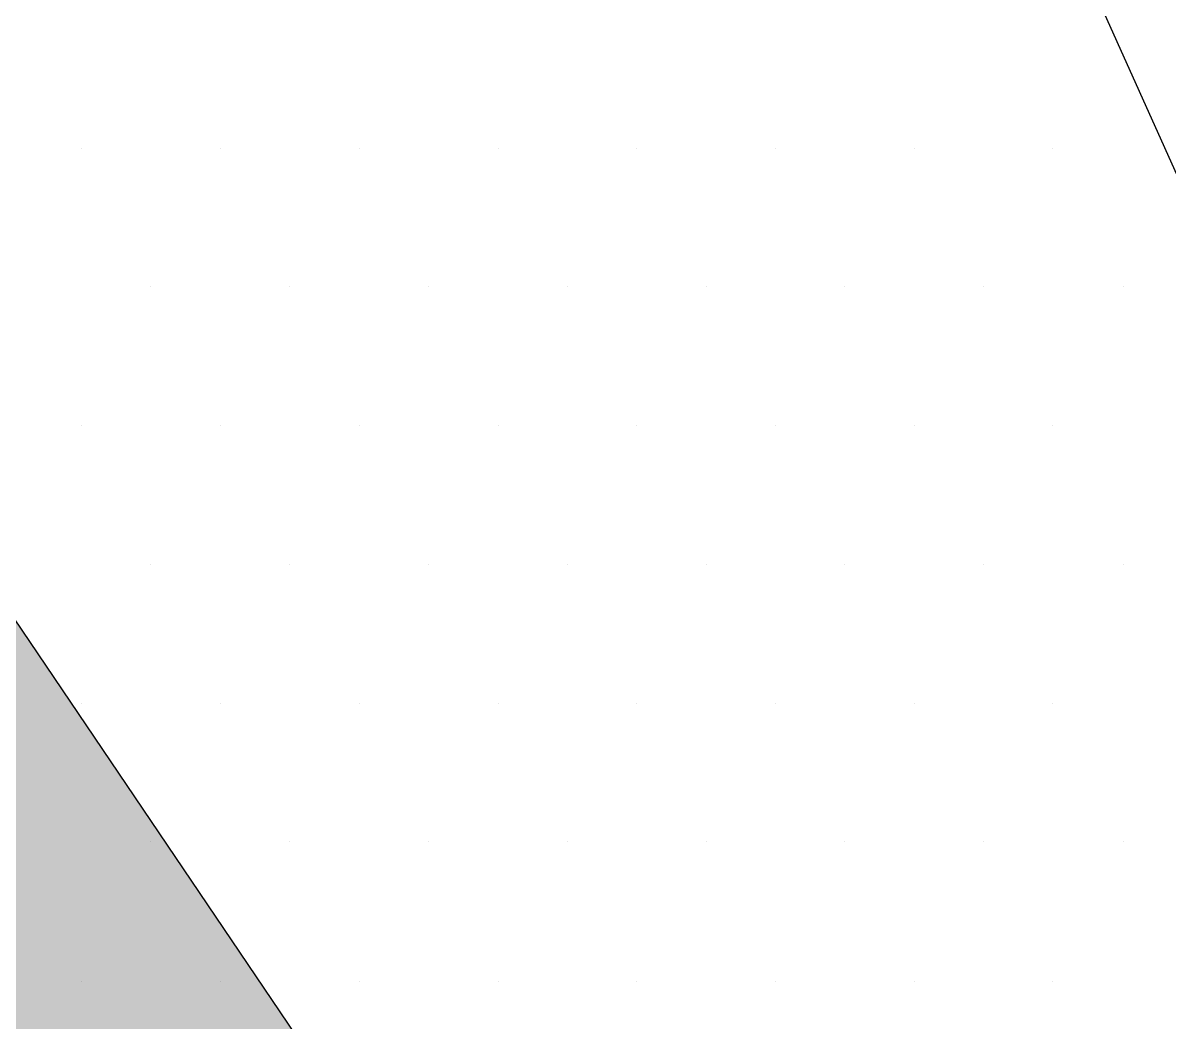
# Model space of a CAD drawing. Header units: metres. Extents: x 9606 to 9900, y 4805 to 4952.
# Drawn here: x 9831.7207 to 9831.8116, y 4847.5688 to 4847.648 of the extents above; entities that cross this region are included whole.
import ezdxf

# ---------------------------------------------------------------- set-up
doc = ezdxf.new("R2010")
doc.units = ezdxf.units.M
doc.header["$LTSCALE"] = 2
doc.linetypes.add('CACHEX2', pattern=[0.75, 0.5, -0.25])
for name, color, linetype in [('CARTOUCHE', 7, 'Continuous'), ('LOGO', 4, 'Continuous'), ('rosace', 7, 'Continuous')]:
    doc.layers.add(name, color=color, linetype=linetype)

# ---------------------------------------------------------------- blocks, each defined once
blk = doc.blocks.new('A$C715108E3')
at = {"layer": 'LOGO', "color": 131}
for p, q in [((-13.09344, 0.61228), (-13.09344, 0.61228)), ((-13.0016, 0.61228), (-13.0016, 0.61228)), ((-12.90977, 0.61228), (-12.90977, 0.61228)), ((-12.81794, 0.61228), (-12.81794, 0.61228)), ((-12.72648, 0.61228), (-12.72648, 0.61228)), ((-12.63465, 0.61228), (-12.63465, 0.61228)), ((-12.54263, 0.61228), (-12.54263, 0.61228)), ((-12.45136, 0.61228), (-12.45136, 0.61228)), ((-13.04733, 0.52101), (-13.04733, 0.52101)), ((-12.95587, 0.52101), (-12.95587, 0.52101)), ((-12.86404, 0.52101), (-12.86404, 0.52101)), ((-12.77221, 0.52101), (-12.77221, 0.52101)), ((-12.68038, 0.52101), (-12.68038, 0.52101)), ((-12.58892, 0.52101), (-12.58892, 0.52101)), ((-12.49709, 0.52101), (-12.49709, 0.52101)), ((-12.40507, 0.52101), (-12.40507, 0.52101)), ((-13.09344, 0.42955), (-13.09344, 0.42955)), ((-13.0016, 0.42955), (-13.0016, 0.42955)), ((-12.90977, 0.42955), (-12.90977, 0.42955)), ((-12.81794, 0.42955), (-12.81794, 0.42955)), ((-12.72648, 0.42955), (-12.72648, 0.42955)), ((-12.63465, 0.42955), (-12.63465, 0.42955)), ((-12.54263, 0.42955), (-12.54263, 0.42955)), ((-12.45136, 0.42955), (-12.45136, 0.42955)), ((-13.04733, 0.33716), (-13.04733, 0.33716)), ((-12.95587, 0.33716), (-12.95587, 0.33716)), ((-12.86404, 0.33716), (-12.86404, 0.33716)), ((-12.77221, 0.33716), (-12.77221, 0.33716)), ((-12.68038, 0.33716), (-12.68038, 0.33716)), ((-12.58892, 0.33716), (-12.58892, 0.33716)), ((-12.49709, 0.33716), (-12.49709, 0.33716)), ((-12.40507, 0.33716), (-12.40507, 0.33716)), ((-13.09344, 0.24589), (-13.09344, 0.24589)), ((-13.0016, 0.24589), (-13.0016, 0.24589)), ((-12.90977, 0.24589), (-12.90977, 0.24589)), ((-12.81794, 0.24589), (-12.81794, 0.24589)), ((-12.72648, 0.24589), (-12.72648, 0.24589)), ((-12.63465, 0.24589), (-12.63465, 0.24589)), ((-12.54263, 0.24589), (-12.54263, 0.24589)), ((-12.45136, 0.24589), (-12.45136, 0.24589)), ((-13.04733, 0.15443), (-13.04733, 0.15443)), ((-12.95587, 0.15443), (-12.95587, 0.15443)), ((-12.86404, 0.15443), (-12.86404, 0.15443)), ((-12.77221, 0.15443), (-12.77221, 0.15443)), ((-12.68038, 0.15443), (-12.68038, 0.15443)), ((-12.58892, 0.15443), (-12.58892, 0.15443)), ((-12.49709, 0.15443), (-12.49709, 0.15443)), ((-12.40507, 0.15443), (-12.40507, 0.15443)), ((-13.09344, 0.06185), (-13.09344, 0.06185)), ((-13.0016, 0.06185), (-13.0016, 0.06185)), ((-12.90977, 0.06185), (-12.90977, 0.06185)), ((-12.81794, 0.06185), (-12.81794, 0.06185)), ((-12.72648, 0.06185), (-12.72648, 0.06185)), ((-12.63465, 0.06185), (-12.63465, 0.06185)), ((-12.54263, 0.06185), (-12.54263, 0.06185)), ((-12.45136, 0.06185), (-12.45136, 0.06185))]:
    blk.add_line(p, q, dxfattribs=at)
blk.add_lwpolyline([(-17.42418, -1.45732), (-18.41522, -2.56906), (-18.65661, -2.93114), (-18.70496, -3.02785), (-11.98732, -3.7284), (-11.06956, -3.39012), (-10.63457, -2.93114), (-6.88594, 2.3168), (-8.57734, 2.3168), (-9.01233, 2.26882), (-11.52516, -1.28228), (-12.70905, 1.3505), (-13.41016, 1.1331), (-14.13489, 0.79501), (-14.15888, 0.67431), (-12.951, -2.00663)], close=True, dxfattribs=at)
blk = doc.blocks.new('A$C581E6685')
at = {"layer": 'rosace'}
blk.add_hatch(color=142, dxfattribs=at).paths.add_polyline_path([(-45.3965, 37.48461), (-39.56664, 28.87035), (-39.34399, 28.54144), (-39.85188, 24.20638), (-36.94773, 25.48529), (-26.35664, 30.20323), (-36.18627, 24.07894), (-38.27461, 22.22355), (-38.13368, 21.21321), (-33.63633, 11.18454), (-39.53928, 21.4709), (-40.65251, 23.24046), (-42.06149, 23.35253), (-53.10724, 18.37671), (-43.39718, 24.48563), (-40.4756, 26.22595), (-40.684, 26.88939)])
at = {"layer": 'rosace', "color": 142}
blk.add_lwpolyline([(-45.3965, 37.48461), (-39.34343, 28.54144), (-39.85188, 24.20638), (-36.94773, 25.48529), (-26.35664, 30.20323), (-36.18571, 24.07894), (-38.27387, 22.22355), (-38.13368, 21.21321), (-33.63576, 11.18454), (-39.53928, 21.4709), (-40.65176, 23.24046), (-42.06149, 23.35253), (-53.10724, 18.37671), (-43.39643, 24.48563), (-40.4756, 26.22595), (-40.68362, 26.88939)], close=True, dxfattribs=at)
at = {"layer": 'rosace', "color": 32, "linetype": 'CACHEX2', "ltscale": 1.5}
blk.add_ellipse((-38.05384, 23.81385), major_axis=(-19.03106, -3.53396), ratio=0.590567, dxfattribs=at)
at = {"layer": 'rosace', "color": 32}
blk.add_ellipse((-37.61436, 23.84992), major_axis=(-13.57677, -4.28389), ratio=0.791971, dxfattribs=at)
at = {"layer": 'CARTOUCHE'}
blk.add_blockref('A$C715108E3', (-31.67392, 36.3189), dxfattribs=at)

msp = doc.modelspace()

# ---------------------------------------------------------------- linework, layer by layer
at = {"layer": 'CARTOUCHE'}
msp.add_rational_spline([(9829.643232, 4848.054683), (9829.643232, 4845.876451), (9829.643232, 4843.698219), (9829.643232, 4842.930219), (9830.411232, 4842.930219), (9839.519085, 4842.930219), (9848.626939, 4842.930219), (9849.394939, 4842.930219), (9849.394939, 4843.698219), (9849.394939, 4845.876451), (9849.394939, 4848.054683), (9849.394939, 4848.822683), (9848.626939, 4848.822683), (9839.519085, 4848.822683), (9830.411232, 4848.822683), (9829.643232, 4848.822683), (9829.643232, 4848.054683)], [1, 1, 1, 0.707106781187, 1, 1, 1, 0.707106781187, 1, 1, 1, 0.707106781187, 1, 1, 1, 0.707106781187, 1], degree=2, knots=[0, 0, 0, 1, 1, 2.570796, 2.570796, 3.570796, 3.570796, 5.141593, 5.141593, 6.141593, 6.141593, 7.712389, 7.712389, 8.712389, 8.712389, 10.283185, 10.283185, 10.283185], dxfattribs=at)

# ---------------------------------------------------------------- block references
at = {"layer": 'CARTOUCHE', "xscale": 0.12, "yscale": 0.12, "zscale": 0.12}
msp.add_blockref('A$C581E6685', (9837.09738, 4843.206333), dxfattribs=at)

doc.saveas('drawing.dxf')
